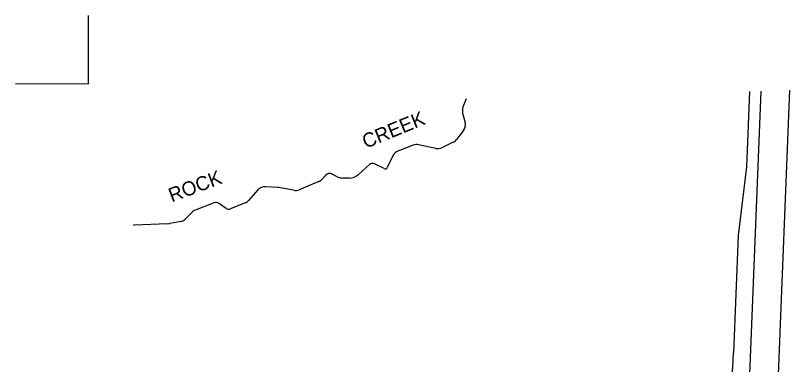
# Model space of a CAD drawing. Extents: x 149.435 to 150.097, y 8.364 to 9.124.
# Drawn here: x 149.435 to 149.744, y 8.9843 to 9.1237 of the extents above; entities that cross this region are included whole.
import ezdxf

# ---------------------------------------------------------------- set-up
doc = ezdxf.new("R2010")
doc.units = 0
for name, color, linetype in [('PL Inter Hydrology', 7, 'Continuous'), ('PL Inter Hydrology Text', 7, 'Continuous'), ('PL Inter Plot Fence Markers', 7, 'Continuous'), ('PL Inter Road Lines', 7, 'Continuous')]:
    doc.layers.add(name, color=color, linetype=linetype)

msp = doc.modelspace()

# ---------------------------------------------------------------- linework, layer by layer
at = {"layer": 'PL Inter Hydrology'}
for points in [[(149.61491576667757, 9.090353681638002), (149.61363365823976, 9.08702019969969)], [(149.61350907743142, 9.08468443557137), (149.6144873611288, 9.081015871706066)], [(149.61382974389207, 9.07773036635978), (149.6110748885104, 9.074149054363584)], [(149.60971930167977, 9.073047384380551), (149.60525814444205, 9.070893722265778)], [(149.59369695636775, 9.071906971192814), (149.58769894896034, 9.069539336689878)], [(149.6028176968869, 9.070601105683531), (149.59588140948694, 9.072087452983517)], [(149.58568003715473, 9.067665873457983), (149.58341098800204, 9.062976505209077)], [(149.5762600330387, 9.06413275765635), (149.57195847601653, 9.060247480346005)], [(149.5821350667455, 9.06254197276315), (149.57837651003388, 9.064421251118942)], [(149.55895323023998, 9.0599886120302), (149.5573464640144, 9.058267076788518)], [(149.5634037397913, 9.059334083322845), (149.5611520727563, 9.060406305720468)], [(149.55603995954422, 9.057357520962972), (149.54828879658186, 9.05411284809501)], [(149.568150031369, 9.058782154452546), (149.5658465442253, 9.058782154452546)], [(149.53180592416385, 9.054078881423779), (149.5280592274796, 9.049882581137402)], [(149.5396717144449, 9.055036347394488), (149.53486772699634, 9.05533659661002)], [(149.54612808967588, 9.053883942039576), (149.54059527693653, 9.054921344428207)], [(149.51435476413084, 9.048886319744977), (149.50675110034305, 9.045989685921052)], [(149.51909113812326, 9.046684594864827), (149.51607956625926, 9.048692309440828)], [(149.52667594014483, 9.048902799587529), (149.52086282373216, 9.046509163417596)], [(149.50534572979396, 9.045050806368165), (149.50301479533442, 9.04258275811684)], [(149.5009506896815, 9.041459051783443), (149.49668169853666, 9.040668497867726)], [(149.49565151297926, 9.04054990237633), (149.4825114662677, 9.039943438681952)]]:
    msp.add_lwpolyline(points, dxfattribs=at)
for centre, radius, start, end in [((149.61716905826322, 9.085660430459857), 0.003787878787878787, 158.96248897417485, 194.93141717819532), ((149.610827380297, 9.080039876817548), 0.003787878787878787, 322.43140797110385, 14.931417178651756), ((149.6080725249153, 9.076458564821332), 0.003787878787878787, 295.76932762416396, 322.43140797152097), ((149.58908973128888, 9.06601602145756), 0.003787878787878787, 111.54097591857303, 154.17900802545424), ((149.59508773869632, 9.068383655960497), 0.003787878787878787, 77.90524292306114, 111.54097591850527), ((149.6036113676775, 9.074304902706553), 0.003787878787878787, 257.905242923116, 295.7693276244926), ((149.57752951458787, 9.062727260226897), 0.0018939393939393936, 63.434948822682045, 132.08916217344503), ((149.56033780461163, 9.058696342616635), 0.0018939393939393936, 64.53665493807028, 136.9749340105711), ((149.568150031369, 9.064463972634364), 0.005681818181818181, 270, 312.0891621738339), ((149.5825585644685, 9.06338896820917), 0.0009469696969696968, 243.43494882284745, 334.17900802633056), ((149.55457731527102, 9.060851615615626), 0.003787878787878787, 292.71441235327904, 316.9749340112165), ((149.5658465442253, 9.064463972634364), 0.005681818181818181, 244.5366549386589, 270.0000000001001), ((149.5346314456094, 9.051556094418798), 0.003787878787878787, 86.42366562509662, 138.23970029574008), ((149.539199151671, 9.04747534301204), 0.007575757575757574, 79.38034472382583, 86.42366562506311), ((149.54682615230865, 9.057606942747661), 0.003787878787878787, 259.3803447237578, 292.71441235330917), ((149.51502899770583, 9.047116456610642), 0.0018939393939393936, 56.30993247432295, 110.8544580397416), ((149.52523370603402, 9.052405368142354), 0.003787878787878787, 292.3801350519675, 318.2397002961135), ((149.50809956749302, 9.042449959652386), 0.003787878787878787, 110.85445803987375, 136.636577041642), ((149.52014170667672, 9.048260447695009), 0.0018939393939393936, 236.30993247367334, 292.38013505180595), ((149.50026095763536, 9.045183604832626), 0.003787878787878787, 280.4914770121904, 316.6365770411324), ((149.48268610553518, 9.03615958788707), 0.003787878787878787, 92.64254529397962, 101.7881036508583), ((149.49530223444435, 9.048117603966093), 0.007575757575757574, 272.642545294094, 280.49147701238826)]:
    msp.add_arc(centre, radius, start, end, dxfattribs=at)
at = {"layer": 'PL Inter Plot Fence Markers'}
msp.add_lwpolyline([(149.4349976812387, 9.096557686853346), (149.46409991478725, 9.096450808308022), (149.4641519856953, 9.123688018667057)], dxfattribs=at)
at = {"layer": 'PL Inter Road Lines'}
for p, q in [((149.73261067959928, 9.093476827373655), (149.72555239927078, 8.91718023462368)), ((149.72805858534383, 9.093401940902758), (149.72685322433003, 9.063295310126346)), ((149.74399809448911, 9.09384336166536), (149.73690693910805, 8.91672563976213)), ((149.72685322433003, 9.063295310126346), (149.7234784706102, 9.03581517269342)), ((149.7234784706102, 9.03581517269342), (149.72160359107653, 8.988985795251436))]:
    msp.add_line(p, q, dxfattribs=at)
msp.add_arc((149.45060857362634, 8.999835459280407), 0.2712121212121212, 338.5931547043357, 357.7073079129689, dxfattribs=at)

# ---------------------------------------------------------------- texts
at = {"layer": 'PL Inter Hydrology Text'}
for s, rotation, p in [('CREEK', 22.29362915963515, (149.57482820109536, 9.070471281002744)), ('ROCK', 20.71417484432446, (149.49738759998127, 9.04900763885661))]:
    msp.add_text(s, height=0.005679999999999998, rotation=rotation, dxfattribs=at).set_placement(p)

doc.saveas('drawing.dxf')
